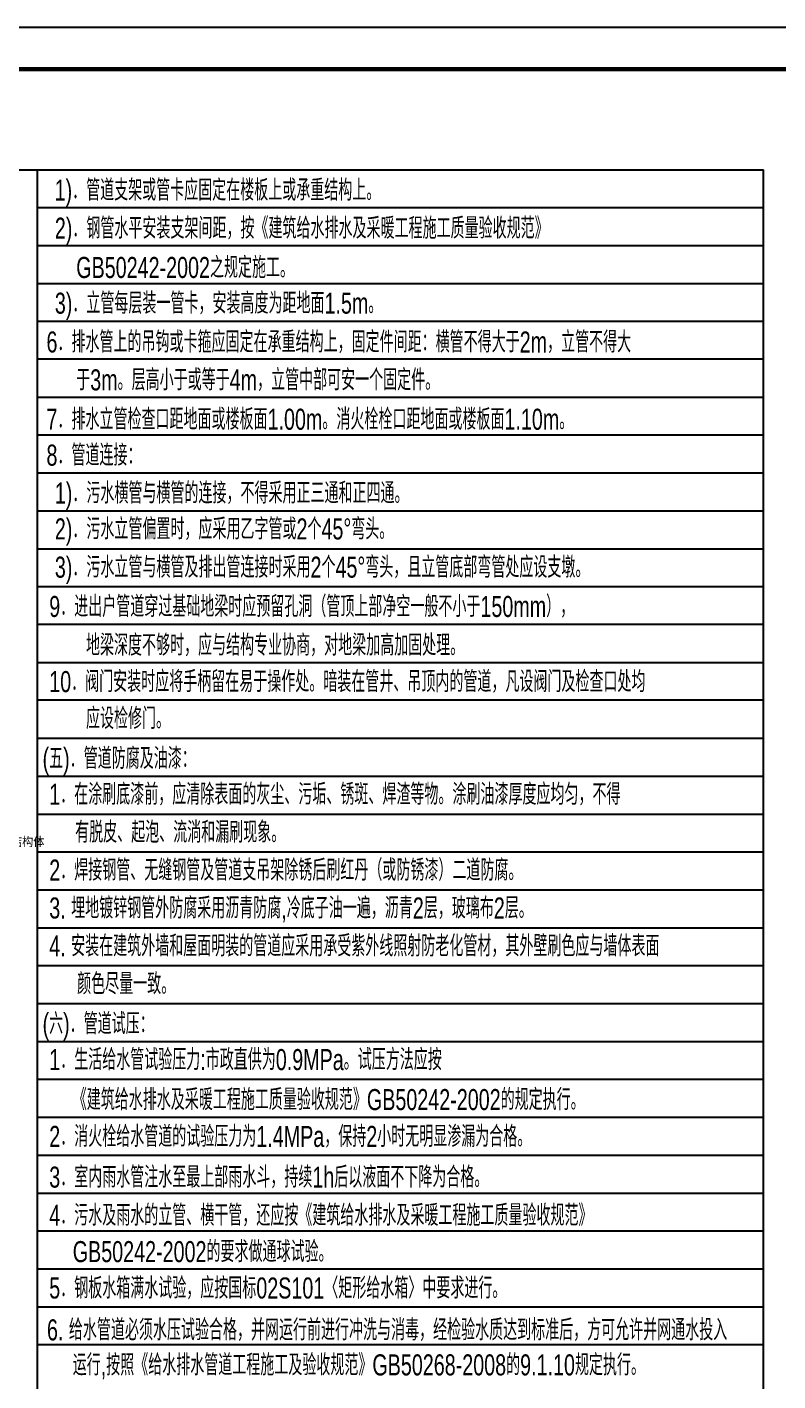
# Model space of a CAD drawing. Extents: x 14168272 to 29396535, y -812963 to 33736.
# Drawn here: x 14625689 to 14643512, y -213669 to -181520 of the extents above; entities that cross this region are included whole.
import ezdxf
from ezdxf import colors
from ezdxf.entities.mleader import LeaderData, LeaderLine
from ezdxf.math import Vec2, Vec3

# ---------------------------------------------------------------- set-up
doc = ezdxf.new("R2010")
doc.units = 0
doc.header["$LTSCALE"] = 1000
doc.header["$MEASUREMENT"] = 0
for name, color, linetype in [('JZ_0', 7, 'Continuous'), ('JZ_TEXT', 42, 'Continuous'), ('TK', 4, 'Continuous')]:
    doc.layers.add(name, color=color, linetype=linetype)
doc.styles.add('DXF', font='ros.shx', dxfattribs={"width": 0.7, "bigfont": 'hzs.shx'})
doc.styles.add('标题文字', font='txt.shx', dxfattribs={"bigfont": 'hztxt.shx'})

# ---------------------------------------------------------------- blocks, each defined once
blk = doc.blocks.new('GeYuanFrame_26828864', base_point=(20.09, 4.53))
at = {"layer": 'TK'}
blk.add_lwpolyline([(20.09, 4.53), (20.09, 598.53), (861.09, 598.53), (861.09, 4.53)], close=True, dxfattribs=at)
at = {"layer": 'TK', "const_width": 1}
blk.add_lwpolyline([(45.09, 588.53), (851.09, 588.53), (851.09, 14.53), (45.09, 14.53)], close=True, dxfattribs=at)
blk = doc.blocks.new('抗震大样2')
at = {"color": 4}
ml = blk.add_multileader_mtext('Standard', dxfattribs=at)
ml.set_content('{\\fFangSong_GB2312|b0|i0|c134|p49;\\W0.9;结构体}', color=4, style='标题文字')
ml.set_leader_properties()
ml.build(insert=Vec2(0, 0))
ml.multileader.update_dxf_attribs({"dogleg_length": 0.36, "arrow_head_size": 123.1})
ctx = ml.context
ctx.base_point, ctx.char_height, ctx.arrow_head_size, ctx.landing_gap_size, ctx.plane_origin = Vec3(9830.4, -102.5), 307.714, 123.1, 49.8, Vec3(8938.5, 909.7)
notes = []
notes.append((ctx, [(0, (1, 1, 0), (9733.9, -102.5), (1, 0), 96.5, [(0, [(9016.9, 1040.6)], 0, [])])]))
ctx.mtext.insert, ctx.mtext.width, ctx.mtext.flow_direction = Vec3(9880.3, 61.6), 1718.781, 5
for ctx, leaders in notes:
    for number, flags, end, landing, length, lines in leaders:
        leader = LeaderData()
        leader.index, (leader.has_last_leader_line, leader.has_dogleg_vector, leader.attachment_direction) = number, flags
        leader.last_leader_point, leader.dogleg_vector, leader.dogleg_length = Vec3(end), Vec3(landing), length
        for number, points, colour, breaks in lines:
            line = LeaderLine()
            line.index, line.vertices, line.color, line.breaks = number, Vec3.list(points), colors.encode_raw_color(colour), breaks
            leader.lines.append(line)
        ctx.leaders.append(leader)

msp = doc.modelspace()

# ---------------------------------------------------------------- linework, layer by layer
at = {"layer": 'JZ_0', "color": 8}
for p, q in [((14590472.6, -184907.1), (14643171.9, -184907.1)), ((14625938.9, -233295.1), (14625938.9, -184907.1)), ((14643171.9, -233295.1), (14643171.9, -184907.1)), ((14625938.9, -185807.1), (14643171.9, -185807.1)), ((14625938.9, -186707.1), (14643171.9, -186707.1)), ((14625938.9, -187607.1), (14643171.9, -187607.1)), ((14625938.9, -188507.1), (14643171.9, -188507.1)), ((14643171.9, -189407.1), (14625938.9, -189407.1)), ((14625938.9, -190307.1), (14643171.9, -190307.1)), ((14643171.9, -191207.1), (14625938.9, -191207.1)), ((14625938.9, -192107.1), (14643171.9, -192107.1)), ((14625938.9, -193007.1), (14643171.9, -193007.1)), ((14625938.9, -193907.1), (14643171.9, -193907.1)), ((14625938.9, -194807.1), (14643171.9, -194807.1)), ((14643171.9, -195707.1), (14625938.9, -195707.1)), ((14625938.9, -196607.1), (14643171.9, -196607.1)), ((14643171.9, -197507.1), (14625938.9, -197507.1)), ((14625938.9, -198407.1), (14643171.9, -198407.1)), ((14625938.9, -199307.1), (14643171.9, -199307.1)), ((14625938.9, -200207.1), (14643171.9, -200207.1)), ((14625938.9, -201107.1), (14643171.9, -201107.1)), ((14625938.9, -202007.1), (14643171.9, -202007.1)), ((14625938.9, -202907.1), (14643171.9, -202907.1)), ((14625938.9, -203807.1), (14643171.9, -203807.1)), ((14625938.9, -204707.1), (14643171.9, -204707.1)), ((14625938.9, -205607.1), (14643171.9, -205607.1)), ((14625938.9, -206507.1), (14643171.9, -206507.1)), ((14625938.9, -207407.1), (14643171.9, -207407.1)), ((14625938.9, -208307.1), (14643171.9, -208307.1)), ((14625938.9, -209207.1), (14643171.9, -209207.1)), ((14625938.9, -210107.1), (14643171.9, -210107.1)), ((14625938.9, -211007.1), (14643171.9, -211007.1)), ((14625938.9, -211907.1), (14643171.9, -211907.1)), ((14625938.9, -212807.1), (14643171.9, -212807.1))]:
    msp.add_line(p, q, dxfattribs=at)

# ---------------------------------------------------------------- block references
for name, p, xscale, yscale, zscale in [('GeYuanFrame_26828864', (14587972.6, -240920.3), 100, 100, 100), ('抗震大样2', (14618390.8, -200798.6), 0.7, 0.7, 0.7)]:
    msp.add_blockref(name, p, dxfattribs=dict(xscale=xscale, yscale=yscale, zscale=zscale))

# ---------------------------------------------------------------- texts
at = {"layer": 'JZ_TEXT', "style": 'DXF', "width": 0.7}
for s, p in [('1)．管道支架或管卡应固定在楼板上或承重结构上。', (14626342.4, -185642)), ('2)．钢管水平安装支架间距，按《建筑给水排水及采暖工程施工质量验收规范》', (14626347.7, -186545.8)), ('GB50242-2002之规定施工。', (14626855.4, -187479.1)), ('3)．立管每层装一管卡，安装高度为距地面1.5m。', (14626347.7, -188326.9)), ('6．排水管上的吊钩或卡箍应固定在承重结构上，固定件间距：横管不得大于2m，立管不得大', (14626149.2, -189248.3)), ('于3m。层高小于或等于4m，立管中部可安一个固定件。', (14626855.4, -190147.8)), ('7．排水立管检查口距地面或楼板面1.00m。消火栓栓口距地面或楼板面1.10m。', (14626149.2, -191082.7)), ('8．管道连接：', (14626149.2, -191935.5)), ('1)．污水横管与横管的连接，不得采用正三通和正四通。', (14626347.7, -192834.3)), ('2)．污水立管偏置时，应采用乙字管或2个45%%d弯头。', (14626347.7, -193687.5)), ('3)．污水立管与横管及排出管连接时采用2个45%%d弯头，且立管底部弯管处应设支墩。', (14626347.7, -194595.7)), ('9．进出户管道穿过基础地梁时应预留孔洞（管顶上部净空一般不小于150mm），', (14626214.7, -195528.8)), ('地梁深度不够时，应与结构专业协商，对地梁加高加固处理。', (14627087.5, -196447.5)), ('10．阀门安装时应将手柄留在易于操作处。暗装在管井、吊顶内的管道，凡设阀门及检查口处均', (14626214.7, -197313)), ('应设检修门。 ', (14627087.5, -198187.5)), ('(五)．管道防腐及油漆：', (14626056.1, -199136.9)), ('1．在涂刷底漆前，应清除表面的灰尘、污垢、锈斑、焊渣等物。涂刷油漆厚度应均匀，不得', (14626214.7, -199989)), ('有脱皮、起泡、流淌和漏刷现象。', (14626829.6, -200889)), ('2．焊接钢管、无缝钢管及管道支吊架除锈后刷红丹（或防锈漆）二道防腐。', (14626214.7, -201789)), ('3. 埋地镀锌钢管外防腐采用沥青防腐,冷底子油一遍，沥青2层，玻璃布2层。', (14626214.7, -202689)), ('4. 安装在建筑外墙和屋面明装的管道应采用承受紫外线照射防老化管材，其外壁刷色应与墙体表面', (14626214.7, -203589)), ('颜色尽量一致。', (14626877.3, -204489)), ('(六)．管道试压：', (14626056.1, -205436.9)), ('1．生活给水管试验压力:市政直供为0.9MPa。试压方法应按', (14626214.7, -206289)), ('《建筑给水排水及采暖工程施工质量验收规范》GB50242-2002的规定执行。', (14626772.5, -207238.5)), ('2．消火栓给水管道的试验压力为1.4MPa，保持2小时无明显渗漏为合格。', (14626214.7, -208113.3)), ('3．室内雨水管注水至最上部雨水斗，持续1h后以液面不下降为合格。', (14626214.7, -209079.2)), ('4．污水及雨水的立管、横干管，还应按《建筑给水排水及采暖工程施工质量验收规范》', (14626214.7, -209985.2)), ('GB50242-2002的要求做通球试验。', (14626772.5, -210849)), ('5．钢板水箱满水试验，应按国标02S101〈矩形给水箱〉中要求进行。', (14626214.7, -211712.9)), ('6. 给水管道必须水压试验合格，并网运行前进行冲洗与消毒，经检验水质达到标准后，方可允许并网通水投入', (14626160.8, -212706.9)), ('运行,按照《给水排水管道工程施工及验收规范》GB50268-2008的9.1.10规定执行。', (14626772.5, -213538.5))]:
    msp.add_text(s, height=500, dxfattribs=at).set_placement(p)

doc.saveas('drawing.dxf')
